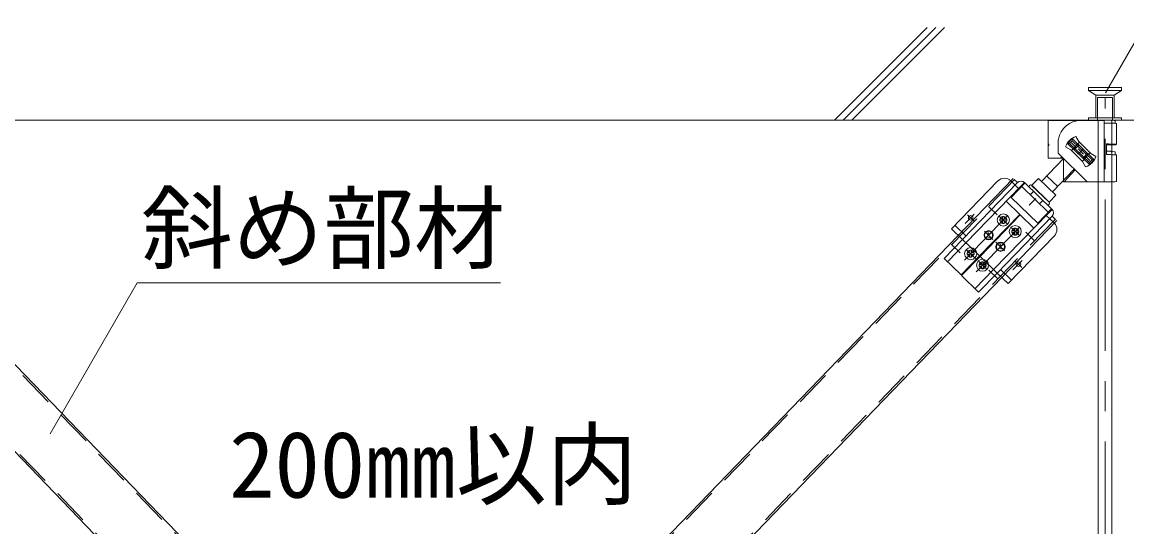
# Model space of a CAD drawing. Units: millimetres, scale not verified. Extents: x -7779 to 7778, y -5419 to 5375.
# Drawn here: x -4100 to -3370, y 812 to 1146 of the extents above; entities that cross this region are included whole.
import ezdxf
from ezdxf.enums import TextEntityAlignment as Align

# ---------------------------------------------------------------- set-up
doc = ezdxf.new("R2010")
doc.units = ezdxf.units.MM
doc.header["$LTSCALE"] = 20
for name, pattern in [('CHAIN1', [8, 5, -1, 1, -1]), ('DASHED1', [1.8, 1.2, -0.6]), ('DOUBLE_CHAIN1', [8.8, 5, -1, 0.6, -0.6, 0.6, -1])]:
    doc.linetypes.add(name, pattern=pattern)
doc.layers.add('2-6_文字', color=3, linetype='Continuous', lineweight=18)
doc.styles.add('ＭＳ ゴシック', font='')
doc.styles.get('ＭＳ ゴシック').set_extended_font_data('MS Gothic')

msp = doc.modelspace()

# ---------------------------------------------------------------- linework, layer by layer
at = {"layer": '2-6_文字', "color": 7}
for p, q in [((-3384.33, 1099.13), (-3326.78, 1198.81)), ((-3502.11, 1142.37), (-3563.3, 1081.17)), ((-3496.39, 1142.43), (-3557.65, 1081.17)), ((-3490.73, 1142.43), (-3551.99, 1081.17)), ((-4563.59, 1081.17), (-2224, 1081.17)), ((-4081.78, 874), (-4024.23, 973.68)), ((-4024.23, 973.68), (-3784.23, 973.68))]:
    msp.add_line(p, q, dxfattribs=at)
at = {"layer": '2-6_文字', "color": 4, "linetype": 'DASHED1', "lineweight": 9}
for p, q in [((-3373.63, 1102.67), (-3395.63, 1102.67)), ((-3373.63, 1100.67), (-3395.63, 1100.67)), ((-3390.63, 1097.67), (-3390.63, 1082.67)), ((-3378.63, 1097.67), (-3390.63, 1097.67)), ((-3389.63, 1096.17), (-3389.63, 1081.17)), ((-3389.63, 1096.17), (-3389.13, 1096.17)), ((-3379.63, 1096.17), (-3389.13, 1096.17)), ((-3379.63, 1096.17), (-3379.63, 1081.17)), ((-3378.63, 1097.67), (-3378.63, 1082.67)), ((-3395.63, 1082.67), (-3395.63, 1081.17)), ((-3373.63, 1082.67), (-3395.63, 1082.67)), ((-3373.63, 1082.67), (-3373.63, 1081.17))]:
    msp.add_line(p, q, dxfattribs=at)
at = {"layer": '2-6_文字', "color": 4, "linetype": 'CHAIN1', "lineweight": 9}
msp.add_line((-3384.63, 608.8), (-3384.63, 1096.28), dxfattribs=at)
msp.add_line((-3384.63, 608.8), (-3384.63, 1096.28), dxfattribs=at)
at = {"layer": '2-6_文字'}
for p, q in [((-3422.13, 1055.91), (-3422.13, 1080.86)), ((-3400.63, 1080.86), (-3422.13, 1080.86)), ((-3385.13, 1080.86), (-3400.63, 1080.86)), ((-3385.13, 1081.17), (-3389.13, 1081.17)), ((-3389.08, 1081.17), (-3389.08, 706.6)), ((-3385.13, 1081.17), (-3381.47, 1081.17)), ((-3381.47, 1081.17), (-3379.48, 1081.17)), ((-3380.08, 1081.17), (-3380.08, 706.6)), ((-3377.93, 1080.86), (-3377.93, 1079.03)), ((-3385.13, 1042.14), (-3385.13, 1079.21)), ((-3380.13, 1078.65), (-3380.13, 1078.65)), ((-3376.93, 1078.86), (-3376.93, 1065.05)), ((-3406.36, 1068.97), (-3409.48, 1065.73)), ((-3406.33, 1067.56), (-3408.06, 1065.76)), ((-3401.51, 1066.67), (-3406.78, 1061.17)), ((-3404.24, 1063.82), (-3406.69, 1066.17)), ((-3391.78, 1054.99), (-3406.36, 1068.97)), ((-3406.33, 1067.56), (-3406.36, 1068.97)), ((-3393.2, 1054.96), (-3406.33, 1067.56)), ((-3401.83, 1066.94), (-3403.81, 1070.37)), ((-3401.83, 1066.94), (-3394.05, 1059.16)), ((-3422.13, 1065.36), (-3421.83, 1065.36)), ((-3422.13, 1055.91), (-3422.13, 1064.36)), ((-3415.64, 1059.4), (-3415.64, 1065.86)), ((-3415.63, 1059.39), (-3396.52, 1040.28)), ((-3407.21, 1061.56), (-3410.64, 1063.54)), ((-3408.06, 1065.76), (-3409.48, 1065.73)), ((-3409.48, 1065.73), (-3394.9, 1051.74)), ((-3408.06, 1065.76), (-3394.93, 1053.16)), ((-3407.21, 1061.56), (-3399.43, 1053.78)), ((-3400.63, 1060.36), (-3402.43, 1062.09)), ((-3400.63, 1060.36), (-3402.36, 1058.55)), ((-3400.63, 1060.36), (-3398.9, 1062.16)), ((-3400.63, 1060.36), (-3398.83, 1058.63)), ((-3394.45, 1059.8), (-3399.49, 1054.1)), ((-3394.05, 1059.16), (-3390.62, 1057.18)), ((-3383.62, 1065.41), (-3383.67, 1058.4)), ((-3377.93, 1060.26), (-3377.93, 1058.22)), ((-3411.97, 1055.76), (-3426.51, 1040.59)), ((-3422.13, 1055.91), (-3412.13, 1055.91)), ((-3414.06, 1055.91), (-3413.06, 1056.81)), ((-3412.13, 1055.91), (-3412.13, 1040.28)), ((-3399.43, 1053.78), (-3397.45, 1050.35)), ((-3397.02, 1056.9), (-3394.57, 1054.54)), ((-3394.93, 1053.16), (-3393.2, 1054.96)), ((-3394.93, 1053.16), (-3394.9, 1051.74)), ((-3394.9, 1051.74), (-3391.78, 1054.99)), ((-3393.2, 1054.96), (-3391.78, 1054.99)), ((-3376.93, 1058.05), (-3376.93, 1040.6)), ((-3415.83, 1037.28), (-3423.05, 1044.2)), ((-3404.93, 1048.65), (-3419.29, 1033.67)), ((-3411.61, 1040.28), (-3404.44, 1048.2)), ((-4223.92, 1042.69), (-3888.08, 694.91)), ((-3445.28, 1042.69), (-3781.13, 694.91)), ((-3455.39, 1040.94), (-3486.04, 1009.37)), ((-3442.4, 1039.9), (-3478.83, 1002.37)), ((-3440.1, 1037.67), (-3476.54, 1000.14)), ((-3446.91, 1041.07), (-3444, 1038.24)), ((-3437.52, 1039.61), (-3446.71, 1030.14)), ((-3444.59, 1042.02), (-3442.4, 1039.9)), ((-3440.1, 1037.67), (-3439.74, 1037.32)), ((-3437.87, 1039.96), (-3419.58, 1022.2)), ((-3421.59, 1026.95), (-3433.08, 1038.08)), ((-3385.13, 1040.28), (-3412.13, 1040.28)), ((-3385.13, 1040.28), (-3385.13, 1042.14)), ((-3446.71, 1030.14), (-3429.13, 1013.08)), ((-3421.56, 1026.98), (-3417.13, 1031.6)), ((-3449.93, 1027.55), (-3440.96, 1018.84)), ((-3430.24, 1029.48), (-3434.67, 1024.86)), ((-3419.94, 1022.55), (-3429.13, 1013.08)), ((-3467.57, 991.44), (-3440.96, 1018.84)), ((-3467.21, 991.09), (-3440.6, 1018.49)), ((-3421.81, 1019.9), (-3458.24, 982.38)), ((-3419.51, 1017.67), (-3455.94, 980.15)), ((-3452.84, 1015.66), (-3454.14, 1015.64)), ((-3454.14, 1015.64), (-3454.12, 1014.64)), ((-3451.37, 1017.49), (-3452.37, 1017.47)), ((-3452.37, 1017.47), (-3452.34, 1016.17)), ((-3451.37, 1017.49), (-3451.34, 1016.19)), ((-3449.54, 1015.72), (-3450.84, 1015.7)), ((-3449.54, 1015.72), (-3449.52, 1014.72)), ((-3431.63, 1009.79), (-3440.6, 1018.49)), ((-3423.06, 1018.61), (-3423.41, 1018.25)), ((-3421.81, 1019.9), (-3422.17, 1020.25)), ((-3420.77, 1016.38), (-3421.11, 1016.02)), ((-3418.21, 1013.2), (-3421.11, 1016.02)), ((-3419.51, 1017.67), (-3417.32, 1015.55)), ((-4252.7, 1014.91), (-3945.62, 696.92)), ((-3416.51, 1014.91), (-3723.58, 696.92)), ((-3478.83, 1002.37), (-3486.04, 1009.37)), ((-3461.58, 1005.14), (-3462.11, 1007.79)), ((-3452.82, 1014.66), (-3454.12, 1014.64)), ((-3452.31, 1014.17), (-3452.29, 1012.87)), ((-3451.29, 1012.89), (-3452.29, 1012.87)), ((-3451.31, 1014.19), (-3451.29, 1012.89)), ((-3449.52, 1014.72), (-3450.82, 1014.7)), ((-3444.94, 1008), (-3446.24, 1007.98)), ((-3446.24, 1007.98), (-3446.23, 1006.98)), ((-3443.47, 1009.83), (-3444.47, 1009.81)), ((-3444.47, 1009.81), (-3444.45, 1008.51)), ((-3443.47, 1009.83), (-3443.45, 1008.53)), ((-3441.64, 1008.05), (-3442.94, 1008.03)), ((-3441.64, 1008.05), (-3441.63, 1007.05)), ((-3478.83, 1002.37), (-3491.02, 989.82)), ((-3461.58, 1005.14), (-3463.46, 1003.2)), ((-3459.64, 1003.25), (-3462.54, 1004.15)), ((-3460.18, 1006.33), (-3461.77, 1006.1)), ((-3461.58, 1005.14), (-3459.52, 1006.89)), ((-3461.58, 1005.14), (-3459.64, 1003.25)), ((-3418.08, 1004.72), (-3448.73, 973.15)), ((-3444.93, 1007), (-3446.23, 1006.98)), ((-3444.42, 1006.51), (-3444.4, 1005.21)), ((-3443.4, 1005.23), (-3444.4, 1005.21)), ((-3443.42, 1006.53), (-3443.4, 1005.23)), ((-3441.63, 1007.05), (-3442.93, 1007.03)), ((-3474.43, 993.42), (-3475.73, 993.4)), ((-3475.73, 993.4), (-3475.71, 992.4)), ((-3472.96, 995.25), (-3473.96, 995.23)), ((-3473.96, 995.23), (-3473.94, 993.93)), ((-3472.96, 995.25), (-3472.94, 993.95)), ((-3471.13, 993.48), (-3472.43, 993.45)), ((-3471.13, 993.48), (-3471.11, 992.48)), ((-3453.69, 997.47), (-3455.57, 995.53)), ((-3451.75, 995.59), (-3454.65, 996.48)), ((-3453.69, 997.47), (-3454.21, 1000.12)), ((-3452.29, 998.67), (-3453.88, 998.44)), ((-3453.69, 997.47), (-3451.63, 999.22)), ((-3453.69, 997.47), (-3451.75, 995.59)), ((-3491.02, 989.82), (-3479.76, 978.88)), ((-3467.57, 991.44), (-3479.76, 978.88)), ((-3467.21, 991.09), (-3479.4, 978.53)), ((-3474.41, 992.42), (-3475.71, 992.4)), ((-3473.91, 991.93), (-3473.88, 990.63)), ((-3472.89, 990.65), (-3473.88, 990.63)), ((-3472.91, 991.95), (-3472.89, 990.65)), ((-3471.11, 992.48), (-3472.41, 992.45)), ((-3466.54, 985.76), (-3467.84, 985.74)), ((-3467.21, 991.09), (-3467.57, 991.44)), ((-3465.07, 987.58), (-3466.07, 987.57)), ((-3466.07, 987.57), (-3466.05, 986.27)), ((-3465.07, 987.58), (-3465.05, 986.28)), ((-3463.24, 985.81), (-3464.54, 985.79)), ((-3463.24, 985.81), (-3463.22, 984.81)), ((-3468.13, 967.59), (-3479.4, 978.53)), ((-3455.94, 980.15), (-3468.13, 967.59)), ((-3467.84, 985.74), (-3467.82, 984.74)), ((-3466.52, 984.76), (-3467.82, 984.74)), ((-3466.01, 984.27), (-3465.99, 982.97)), ((-3464.99, 982.98), (-3465.99, 982.97)), ((-3465.01, 984.28), (-3464.99, 982.98)), ((-3463.22, 984.81), (-3464.52, 984.79)), ((-3448.73, 973.15), (-3455.94, 980.15))]:
    msp.add_line(p, q, dxfattribs=at)
at = {"layer": '2-6_文字', "linetype": 'DASHED1'}
for p, q in [((-3389.13, 1081.17), (-3389.13, 1056.17)), ((-3380.13, 1081.17), (-3380.13, 1056.17)), ((-3380.13, 1080.63), (-3380.13, 1066.15)), ((-3402.51, 1065.28), (-3405.62, 1062.03)), ((-3401.89, 1064.68), (-3405, 1061.44)), ((-3396.26, 1059.28), (-3399.37, 1056.03)), ((-3380.13, 1060.04), (-3380.14, 1040.36)), ((-3395.64, 1058.69), (-3398.75, 1055.44)), ((-4224.79, 1041.86), (-3838.65, 642.01)), ((-3444.42, 1041.86), (-3830.55, 642.01)), ((-3444, 1038.24), (-3441.71, 1036.02)), ((-3440.1, 1037.67), (-3437.87, 1039.96)), ((-3422.17, 1020.25), (-3439.74, 1037.32)), ((-3414.47, 1042.17), (-3414.47, 1042.18)), ((-3431.78, 1034.04), (-3434.01, 1031.74)), ((-3425.68, 1028.12), (-3427.91, 1025.82)), ((-4251.83, 1015.74), (-3865.7, 615.89)), ((-3417.37, 1015.74), (-3803.5, 615.89)), ((-3421.11, 1016.02), (-3423.41, 1018.25)), ((-3421.81, 1019.9), (-3419.58, 1022.2)), ((-3476.6, 1004.67), (-3483.81, 1011.67)), ((-3467.57, 991.44), (-3478.83, 1002.37)), ((-3476.54, 1000.14), (-3488.73, 987.59)), ((-3464.98, 993.38), (-3465.34, 993.73)), ((-3455.94, 980.15), (-3467.21, 991.09)), ((-3458.24, 982.38), (-3470.43, 969.82)), ((-3446.5, 975.45), (-3453.72, 982.45))]:
    msp.add_line(p, q, dxfattribs=at)
at = {"layer": '2-6_文字', "linetype": 'CHAIN1'}
for p, q in [((-3455.98, 1018.51), (-3461.69, 1024.06)), ((-3448.75, 1018.35), (-3477.56, 988.67)), ((-3471.02, 1019.1), (-3477.1, 1012.84)), ((-3471.17, 1014.44), (-3475.54, 1018.68)), ((-3448.98, 1012.41), (-3454.48, 1017.75)), ((-3440.86, 1010.68), (-3469.67, 981.01)), ((-3458.73, 1002.37), (-3464.23, 1007.71)), ((-3441.22, 1004.88), (-3446.97, 1010.46)), ((-3450.97, 994.84), (-3456.72, 1000.42)), ((-3431.4, 1001.62), (-3437.01, 1007.06)), ((-3480.36, 993.4), (-3486.07, 998.94)), ((-3476.07, 995.51), (-3470.19, 989.8)), ((-3462.82, 982.64), (-3468.56, 988.22)), ((-3439.45, 988.45), (-3445.53, 982.19)), ((-3439.51, 983.71), (-3444.12, 988.19)), ((-3455.78, 976.51), (-3461.39, 981.95))]:
    msp.add_line(p, q, dxfattribs=at)
at = {"layer": '2-6_文字', "color": 4, "linetype": 'DASHED1', "lineweight": 9}
for points in [[(-3395.63, 1102.67), (-3395.63, 1100.67), (-3390.63, 1097.67)], [(-3373.63, 1102.67), (-3373.63, 1100.67), (-3378.63, 1097.67)]]:
    msp.add_lwpolyline(points, dxfattribs=at)
at = {"layer": '2-6_文字'}
for points in [[(-3385.13, 1079.21), (-3385.13, 1080.86), (-3385.13, 1081.17)], [(-3380.13, 1080.63), (-3380.64, 1080.93), (-3381.03, 1081.15)], [(-3385.13, 1079.21), (-3383.7, 1079.21), (-3382.32, 1079.19), (-3381.03, 1079.17), (-3379.85, 1079.13), (-3378.84, 1079.09), (-3378.02, 1079.04), (-3377.42, 1078.98), (-3377.05, 1078.92), (-3376.93, 1078.86)], [(-3421.83, 1065.36), (-3421.83, 1064.36), (-3422.13, 1064.36)], [(-3383.61, 1065.41), (-3382.23, 1065.39), (-3380.94, 1065.36), (-3379.78, 1065.32), (-3378.78, 1065.28), (-3377.98, 1065.23), (-3377.39, 1065.17), (-3377.03, 1065.11), (-3376.93, 1065.05), (-3377.07, 1064.99), (-3377.45, 1064.93), (-3378.07, 1064.87), (-3378.91, 1064.82), (-3379.93, 1064.78), (-3381.11, 1064.74), (-3382.41, 1064.72), (-3383.61, 1064.7)], [(-3383.61, 1065.26), (-3382.8, 1065.25), (-3382.07, 1065.23), (-3381.43, 1065.2), (-3380.9, 1065.17), (-3380.5, 1065.14), (-3380.24, 1065.1), (-3380.13, 1065.06), (-3380.17, 1065.02), (-3380.36, 1064.99), (-3380.7, 1064.95), (-3381.17, 1064.92), (-3381.76, 1064.89), (-3382.45, 1064.87), (-3383.23, 1064.85), (-3383.61, 1064.85)], [(-3380.13, 1060.04), (-3380.64, 1060.34), (-3381.03, 1060.56)], [(-3383.66, 1058.4), (-3382.28, 1058.38), (-3380.99, 1058.36), (-3379.82, 1058.32), (-3378.82, 1058.28), (-3378, 1058.22), (-3377.4, 1058.17), (-3377.04, 1058.11), (-3376.93, 1058.05)], [(-3421.56, 1026.98), (-3433.11, 1038.05), (-3428.68, 1042.67), (-3417.13, 1031.6)]]:
    msp.add_lwpolyline(points, dxfattribs=at)
at = {"layer": '2-6_文字', "linetype": 'DOUBLE_CHAIN1'}
msp.add_lwpolyline([(-3385.13, 1040.28), (-3383.7, 1040.29), (-3382.32, 1040.3), (-3381.03, 1040.33), (-3379.86, 1040.36), (-3378.85, 1040.41), (-3378.03, 1040.46), (-3377.42, 1040.52), (-3376.93, 1040.6)], dxfattribs=at)
at = {"layer": '2-6_文字'}
for centre, radius in [((-3473.42, 1016.63), 1.5), ((-3451.83, 1015.18), 4), ((-3451.83, 1015.18), 2.25), ((-3461.58, 1005.14), 3), ((-3461.58, 1005.14), 3), ((-3461.58, 1005.14), 2.7), ((-3443.94, 1007.52), 4), ((-3443.94, 1007.52), 2.25), ((-3453.69, 997.47), 3), ((-3453.69, 997.47), 3), ((-3473.42, 992.94), 4), ((-3473.42, 992.94), 2.25), ((-3453.69, 997.47), 2.7), ((-3465.53, 985.28), 4), ((-3465.53, 985.28), 2.25), ((-3441.85, 985.98), 1.5)]:
    msp.add_circle(centre, radius, dxfattribs=at)
for centre, radius, start, end in [((-3400.64, 1065.86), 15, 90.00002, 169.45277), ((-3383.3, 1040.33), 40.88, 82.44598, 87.4412), ((-3400.64, 1065.86), 15, 169.45277, 180), ((-3400.63, 1060.36), 10.5, 107.62612, 162.37332), ((-3382.43, 1029.72), 30.86, 81.60167, 92.24353), ((-3400.63, 1060.36), 10.5, 287.62618, 342.37419), ((-3451.09, 1036.76), 6, 45.84568, 135.84568), ((-3440.1, 1037.67), 3.2, 45.84568, 135.84568), ((-3433.78, 1037.36), 1, 45.92985, 225.92985), ((-3422.28, 1026.23), 1, 225.92985, 45.92985), ((-3452.84, 1016.16), 0.5, 270.92985, 0.92985), ((-3450.84, 1016.2), 0.5, 180.92985, 270.92987), ((-3421.81, 1019.9), 3.2, 315.84568, 45.84568), ((-3452.81, 1014.16), 0.5, 0.92985, 90.92985), ((-3450.81, 1014.2), 0.5, 90.92987, 180.92985), ((-3444.95, 1008.5), 0.5, 270.92985, 0.92985), ((-3442.95, 1008.53), 0.5, 180.92985, 270.92987), ((-3422.39, 1008.9), 6, 315.84568, 45.84568), ((-3444.92, 1006.5), 0.5, 0.92985, 90.92985), ((-3442.92, 1006.53), 0.5, 90.92987, 180.92985), ((-3474.44, 993.92), 0.5, 270.92985, 0.92985), ((-3472.44, 993.95), 0.5, 180.92985, 270.92987), ((-3474.41, 991.92), 0.5, 0.92985, 90.92985), ((-3472.41, 991.95), 0.5, 90.92987, 180.92985), ((-3466.55, 986.26), 0.5, 270.92985, 0.92985), ((-3464.55, 986.29), 0.5, 180.92985, 270.92987), ((-3466.51, 984.26), 0.5, 0.92985, 90.92985), ((-3464.51, 984.29), 0.5, 90.92987, 180.92985)]:
    msp.add_arc(centre, radius, start, end, dxfattribs=at)

# ---------------------------------------------------------------- texts
at = {"layer": '2-6_文字', "color": 7, "style": 'ＭＳ ゴシック'}
for s, p in [('斜め部材', (-4021.23, 974.43)), ('200㎜以内', (-3963.43, 818.52))]:
    msp.add_text(s, height=43.99, dxfattribs=at).set_placement(p, align=Align.BOTTOM_LEFT)

doc.saveas('drawing.dxf')
